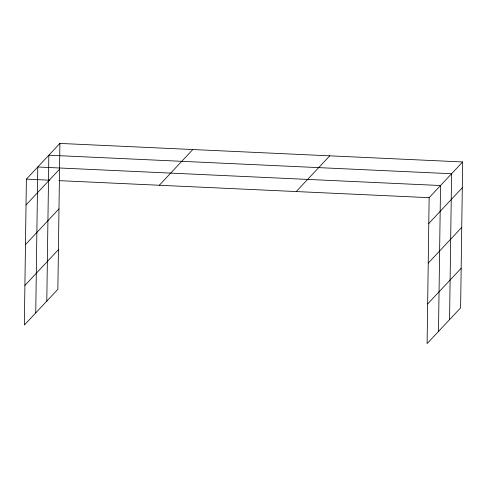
<?xml version="1.0" encoding="UTF-8"?>
<svg xmlns="http://www.w3.org/2000/svg" width="487" height="487" viewBox="0 0 487 487"><rect width="100%" height="100%" fill="white"/><g stroke="black" fill="none" stroke-linecap="round" stroke-linejoin="round"><path stroke-width="0.73" d="M59.895 143.422L26.389 179.137L24.35 325.048L57.862 289.327L59.895 143.422L462.65 161.952L460.611 307.863L427.105 343.579L429.138 197.673L462.65 161.952M35.746 312.904L37.779 166.992L440.534 185.529L438.495 331.434M46.801 301.118L48.84 155.207L451.589 173.737L449.556 319.649M26.024 204.96L59.536 169.239M25.476 244.59L58.982 208.868M24.904 285.419L58.416 249.697M159.298 185.255L192.803 149.533M296.23 191.555L329.742 155.834M428.779 223.49L462.291 187.769M428.225 263.12L461.737 227.399M427.659 303.949L461.165 268.234M26.389 179.137L49.796 180.214M58.86 180.634L429.138 197.673"/></g></svg>
